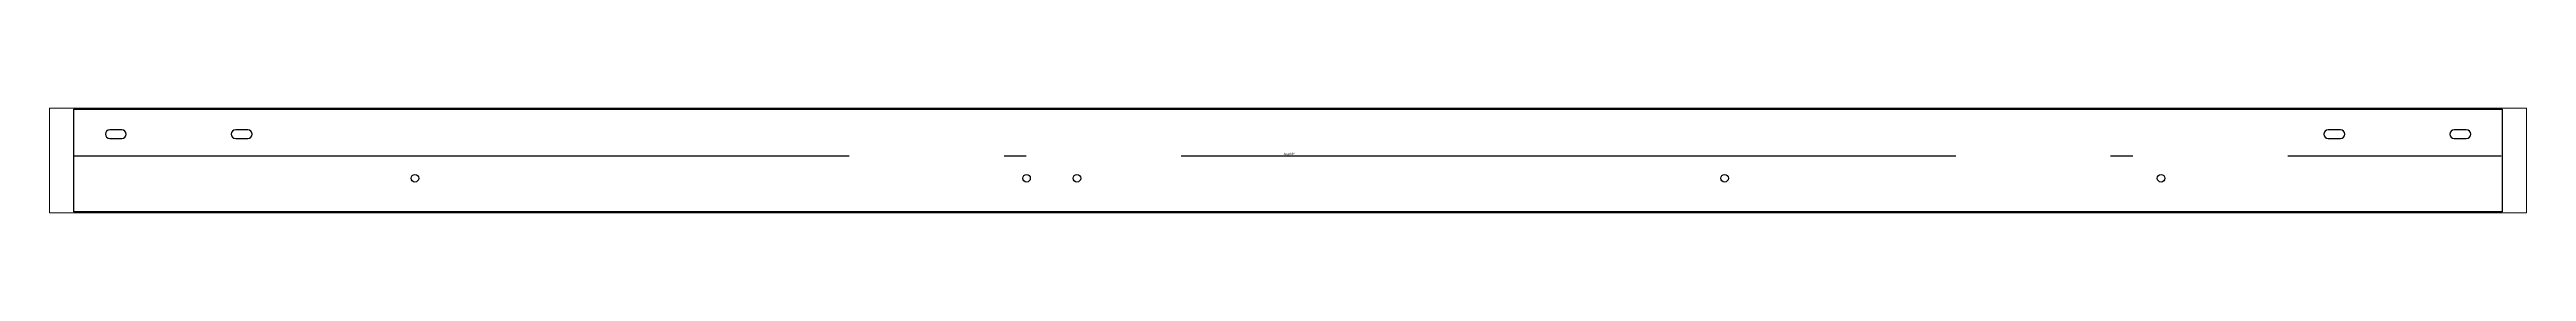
# Paper-space layout 'Layout1' of a CAD drawing. Header units: millimetres. Extents: x 0 to 257, y 92 to 103.
# The model-space entities are those that its viewports show. They can reach past a viewport. Long polylines and large blocks are cut down to what shows.
import ezdxf

# ---------------------------------------------------------------- set-up
doc = ezdxf.new("R2010")
doc.units = ezdxf.units.MM
doc.header["$LTSCALE"] = 25
doc.linetypes.add('DASHDOT', pattern=[1, 0.7, -0.14, 0.02, -0.14])
for name, color, linetype in [('3_Pezzi', 7, 'Continuous'), ('5_Bulloni', 7, 'Continuous'), ('98_Cartiglio', 7, 'Continuous')]:
    doc.layers.add(name, color=color, linetype=linetype)
doc.styles.add('SHX_Style', font='MONOTXT')

msp = doc.modelspace()

# ---------------------------------------------------------------- linework, layer by layer
at = {"layer": '3_Pezzi', "color": 3, "linetype": 'Continuous'}
for p, q in [((0, 5.7), (0, 61.5)), ((0, 61.5), (2892.7, 61.5)), ((2892.7, 61.5), (2892.7, 5.7)), ((0, -61.5), (0, 5.7)), ((2892.7, 5.7), (2892.7, -61.5)), ((2892.7, -61.5), (0, -61.5))]:
    msp.add_line(p, q, dxfattribs=at)
at = {"layer": '5_Bulloni', "color": 4, "linetype": 'Continuous'}
for p, q in [((57.2, 36.7), (42.8, 36.7)), ((207.2, 36.7), (192.8, 36.7)), ((2700, 36.7), (2685.5, 36.7)), ((2850, 36.7), (2835.5, 36.7)), ((42.8, 26.2), (57.2, 26.2)), ((192.8, 26.2), (207.2, 26.2)), ((2685.5, 26.2), (2700, 26.2)), ((2835.5, 26.2), (2850, 26.2))]:
    msp.add_line(p, q, dxfattribs=at)
at = {"layer": '5_Bulloni', "color": 2, "linetype": 'Continuous'}
for centre in [(406.4, -21.2), (406.4, -21.2), (1134.9, -21.2), (1134.9, -21.2), (1194.9, -21.2), (1194.9, -21.2), (1966.4, -21.2), (1966.4, -21.2), (2486.4, -21.2), (2486.4, -21.2)]:
    msp.add_circle(centre, 4.5, dxfattribs=at)
at = {"layer": '5_Bulloni', "color": 4, "linetype": 'Continuous'}
for centre, start, end in [((42.8, 31.5), 90, 270), ((57.2, 31.5), 270, 90), ((192.8, 31.5), 90, 270), ((207.2, 31.5), 270, 90), ((2685.5, 31.5), 90, 270), ((2700, 31.5), 270, 90), ((2835.5, 31.5), 90, 270), ((2850, 31.5), 270, 90)]:
    msp.add_arc(centre, 5.25, start, end, dxfattribs=at)
at = {"layer": '98_Cartiglio', "color": 1, "linetype": 'DASHDOT', "ltscale": 0.4}
msp.add_line((1, 5.7), (2891.7, 5.7), dxfattribs=at)

# ---------------------------------------------------------------- texts
at = {"layer": '98_Cartiglio', "color": 2, "linetype": 'Continuous', "style": 'SHX_Style', "width": 0.8}
msp.add_text('Ang=90°', height=2.5, dxfattribs=at).set_placement((1441.3, 6.7))

psp = doc.layouts.get("Layout1")

# ---------------------------------------------------------------- viewports
at = {"layer": '0'}
psp.add_viewport(center=(128.5, 97.5), size=(257, 10.92201), view_center_point=(1446.36, 0), view_height=125.3939, dxfattribs=at)

doc.saveas('drawing.dxf')
